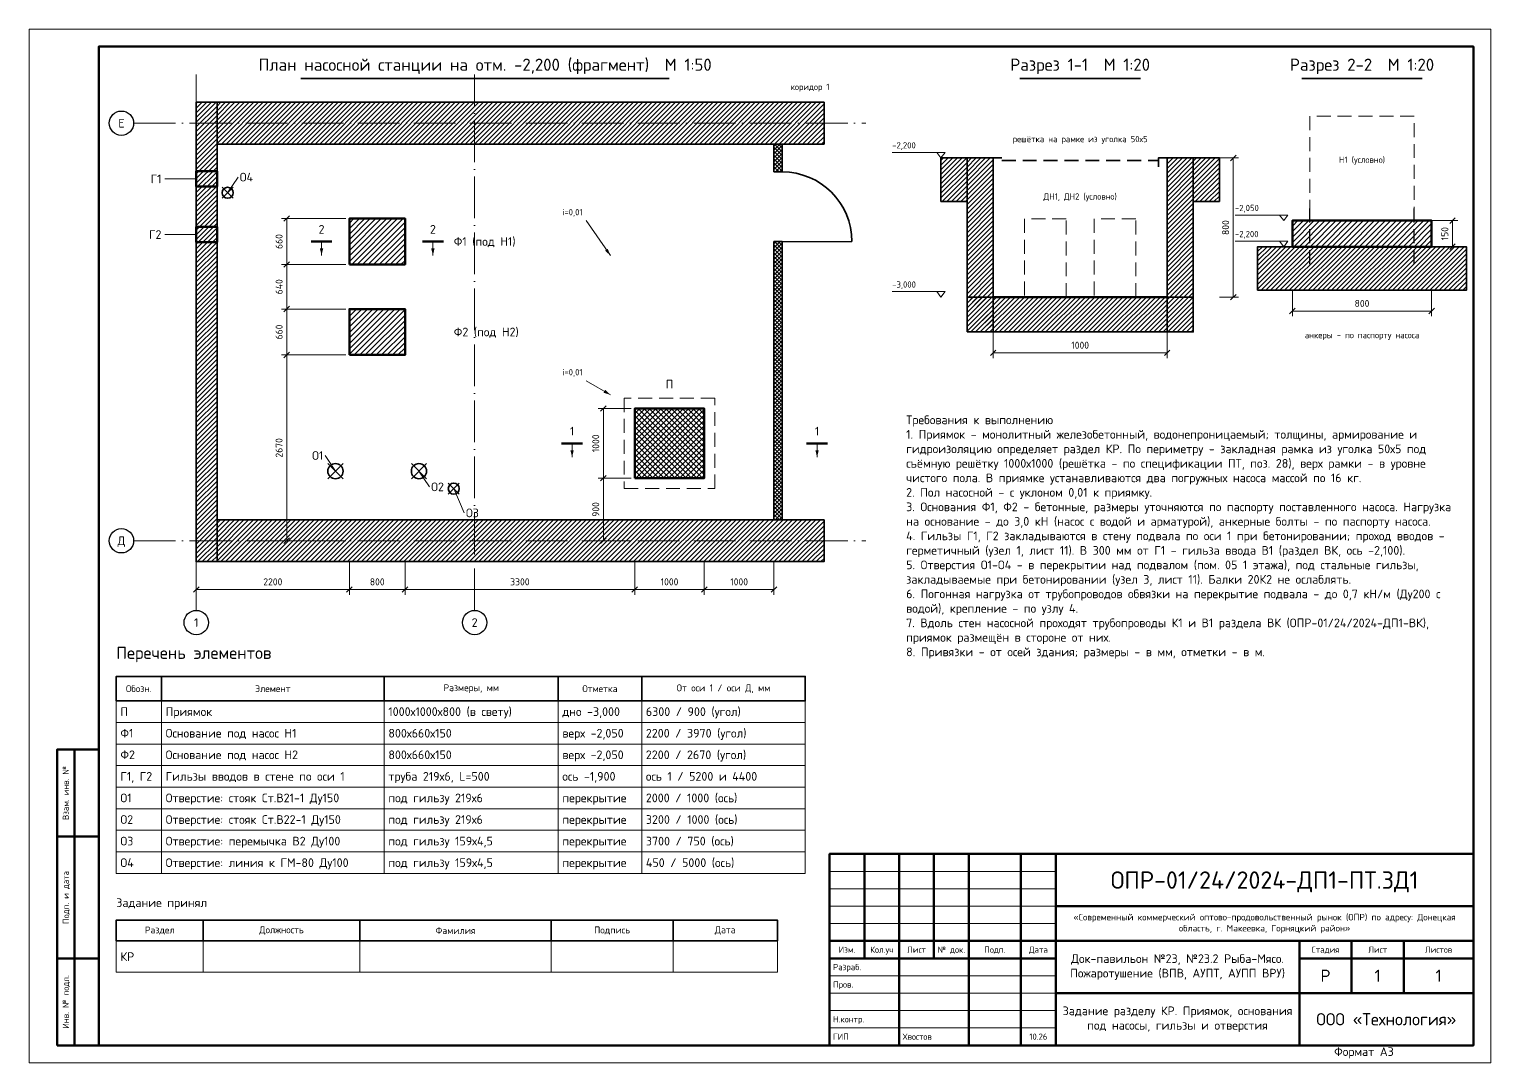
# Model space of a CAD drawing. Header units: millimetres. Extents: x 0 to 920, y 0 to 297.
# Drawn here: x 0 to 420, y 0 to 297 of the extents above; entities that cross this region are included whole.
import ezdxf
from ezdxf.enums import TextEntityAlignment as Align

# ---------------------------------------------------------------- set-up
doc = ezdxf.new("R2010")
doc.units = ezdxf.units.MM
doc.linetypes.add('ПТ_ШТРИХ', pattern=[6, 4, -2])
doc.linetypes.add('ПТ_ШТРИХПУНКТ', pattern=[16, 12, -2, 0, -2])
for name, color, linetype, lineweight in [('ПТ_выноски', 7, 'Continuous', 13), ('ПТ_контур', 7, 'Continuous', 35), ('ПТ_оси', 8, 'Continuous', 13), ('ПТ_размеры', 7, 'Continuous', 13), ('ПТ_рамка', 7, 'Continuous', 50), ('ПТ_рамка_тонк', 7, 'Continuous', 18), ('ПТ_текст', 7, 'Continuous', 18), ('ПТ_штриховка', 8, 'Continuous', 9)]:
    doc.layers.add(name, color=color, linetype=linetype, lineweight=lineweight)
doc.styles.add('ПТ', font='isocpeur.ttf')
doc.styles.add('ПТ_загл', font='isocpeur.ttf')

# ---------------------------------------------------------------- blocks, each defined once
blk = doc.blocks.new('ARROW')
h = blk.add_hatch(color=7)
h.dxf.hatch_style = 1
h.paths.add_polyline_path([(0, 0), (-2.5, 0.6), (-2.5, -0.6)])

msp = doc.modelspace()

# ---------------------------------------------------------------- hatches: boundary and pattern name
at = {"layer": 'ПТ_штриховка'}
h = msp.add_hatch(dxfattribs=at)
h.set_pattern_fill('ANSI31', color=8, scale=0.3)
h.paths.add_polyline_path([(48, 144), (54, 144), (54, 276), (48, 276)])
h = msp.add_hatch(dxfattribs=at)
h.set_pattern_fill('ANSI31', color=8, scale=0.3)
h.paths.add_polyline_path([(54, 264), (228.4, 264), (228.4, 276), (54, 276)])
h = msp.add_hatch(dxfattribs=at)
h.set_pattern_fill('ANSI37', color=8, scale=0.25)
h.paths.add_polyline_path([(214, 256), (216.4, 256), (216.4, 264), (214, 264)])
h = msp.add_hatch(dxfattribs=at)
h.set_pattern_fill('ANSI31', color=8, scale=0.3)
h.paths.add_polyline_path([(262, 247.5), (269.5, 247.5), (269.5, 260), (262, 260)])
h = msp.add_hatch(dxfattribs=at)
h.set_pattern_fill('ANSI31', color=8, scale=0.3)
h.paths.add_polyline_path([(269.5, 210), (277, 210), (277, 260), (269.5, 260)])
h = msp.add_hatch(dxfattribs=at)
h.set_pattern_fill('ANSI31', color=8, scale=0.3)
h.paths.add_polyline_path([(327, 210), (334.5, 210), (334.5, 260), (327, 260)])
h = msp.add_hatch(dxfattribs=at)
h.set_pattern_fill('ANSI31', color=8, scale=0.3)
h.paths.add_polyline_path([(334.5, 247.5), (342, 247.5), (342, 260), (334.5, 260)])
h = msp.add_hatch(dxfattribs=at)
h.set_pattern_fill('ANSI31', scale=0.35)
h.paths.add_polyline_path([(92, 229.4), (108, 229.4), (108, 242.6), (92, 242.6)])
h = msp.add_hatch(dxfattribs=at)
h.set_pattern_fill('ANSI31', scale=0.35)
h.paths.add_polyline_path([(363, 234.5), (403, 234.5), (403, 242), (363, 242)])
h = msp.add_hatch(dxfattribs=at)
h.set_pattern_fill('ANSI37', color=8, scale=0.25)
h.paths.add_polyline_path([(214, 156), (216.4, 156), (216.4, 236), (214, 236)])
h = msp.add_hatch(dxfattribs=at)
h.set_pattern_fill('ANSI31', color=8, scale=0.3)
h.paths.add_polyline_path([(353, 222), (413, 222), (413, 234.5), (353, 234.5)])
h = msp.add_hatch(dxfattribs=at)
h.set_pattern_fill('ANSI31', color=8, scale=0.3)
h.paths.add_polyline_path([(269.5, 210), (334.5, 210), (334.5, 220), (269.5, 220)])
h = msp.add_hatch(dxfattribs=at)
h.set_pattern_fill('ANSI31', scale=0.35)
h.paths.add_polyline_path([(92, 203.4), (108, 203.4), (108, 216.6), (92, 216.6)])
h = msp.add_hatch(dxfattribs=at)
h.set_pattern_fill('ANSI37', scale=0.35)
h.paths.add_polyline_path([(174, 168), (194, 168), (194, 188), (174, 188)])
h = msp.add_hatch(dxfattribs=at)
h.set_pattern_fill('ANSI31', color=8, scale=0.3)
h.paths.add_polyline_path([(54, 144), (228.4, 144), (228.4, 156), (54, 156)])

# ---------------------------------------------------------------- linework, layer by layer
at = {"layer": 'ПТ_выноски'}
for p, q in [((48, 254), (39, 254)), ((57, 250), (60, 254.5)), ((48, 238), (39, 238)), ((88, 170), (85, 174.5)), ((112, 170), (115, 165.5)), ((122, 165), (125, 158))]:
    msp.add_line(p, q, dxfattribs=at)
at = {"layer": 'ПТ_контур', "lineweight": 35}
for p, q in [((78.06, 282.8), (183.94, 282.8)), ((284.68, 282.8), (319.32, 282.8)), ((365.68, 282.8), (400.32, 282.8))]:
    msp.add_line(p, q, dxfattribs=at)
at = {"layer": 'ПТ_контур', "linetype": 'ПТ_ШТРИХ', "lineweight": 35}
msp.add_line((279.5, 259.25), (324.5, 259.25), dxfattribs=at)
at = {"layer": 'ПТ_контур', "lineweight": 18}
for p, q in [((55.41, 248.41), (58.59, 251.59)), ((55.41, 251.59), (58.59, 248.41)), ((85.81, 167.81), (90.19, 172.19)), ((85.81, 172.19), (90.19, 167.81)), ((109.81, 167.81), (114.19, 172.19)), ((109.81, 172.19), (114.19, 167.81)), ((120.41, 163.41), (123.59, 166.59)), ((120.41, 166.59), (123.59, 163.41))]:
    msp.add_line(p, q, dxfattribs=at)
at = {"layer": 'ПТ_контур', "linetype": 'ПТ_ШТРИХ', "lineweight": 25}
for p, q in [((368, 229.5), (368, 245.5)), ((398, 229.5), (398, 245.5))]:
    msp.add_line(p, q, dxfattribs=at)
at = {"layer": 'ПТ_контур', "lineweight": 70}
for p, q in [((81, 236), (87, 236)), ((113, 236), (119, 236)), ((153, 178), (159, 178)), ((223.4, 178), (229.4, 178))]:
    msp.add_line(p, q, dxfattribs=at)
at = {"layer": 'ПТ_контур', "lineweight": 25}
msp.add_line((216.4, 236), (236.4, 236), dxfattribs=at)
at = {"layer": 'ПТ_контур', "lineweight": 50}
msp.add_line((277, 220), (327, 220), dxfattribs=at)
at = {"layer": 'ПТ_контур', "lineweight": 35}
for points in [[(48, 144), (54, 144), (54, 276), (48, 276)], [(54, 264), (228.4, 264), (228.4, 276), (54, 276)], [(214, 256), (216.4, 256), (216.4, 264), (214, 264)], [(262, 247.5), (269.5, 247.5), (269.5, 260), (262, 260)], [(269.5, 210), (277, 210), (277, 260), (269.5, 260)], [(327, 210), (334.5, 210), (334.5, 260), (327, 260)], [(334.5, 247.5), (342, 247.5), (342, 260), (334.5, 260)], [(214, 156), (216.4, 156), (216.4, 236), (214, 236)], [(353, 222), (413, 222), (413, 234.5), (353, 234.5)], [(269.5, 210), (334.5, 210), (334.5, 220), (269.5, 220)], [(54, 144), (228.4, 144), (228.4, 156), (54, 156)]]:
    msp.add_lwpolyline(points, close=True, dxfattribs=at)
at = {"layer": 'ПТ_контур', "linetype": 'ПТ_ШТРИХ', "lineweight": 18}
for points in [[(368, 242), (398, 242), (398, 272), (368, 272)], [(286, 220), (298, 220), (298, 242.5), (286, 242.5)], [(306, 220), (318, 220), (318, 242.5), (306, 242.5)], [(171, 165), (197, 165), (197, 191), (171, 191)]]:
    msp.add_lwpolyline(points, close=True, dxfattribs=at)
at = {"layer": 'ПТ_контур', "lineweight": 35}
for points in [[(277, 257.5), (277, 260), (279.5, 260)], [(324.5, 257.5), (324.5, 260), (327, 260)]]:
    msp.add_lwpolyline(points, dxfattribs=at)
at = {"layer": 'ПТ_контур', "lineweight": 50}
for points in [[(48, 251.8), (54, 251.8), (54, 256.2), (48, 256.2)], [(48, 235.8), (54, 235.8), (54, 240.2), (48, 240.2)], [(92, 229.4), (108, 229.4), (108, 242.6), (92, 242.6)], [(363, 234.5), (403, 234.5), (403, 242), (363, 242)], [(92, 203.4), (108, 203.4), (108, 216.6), (92, 216.6)], [(174, 168), (194, 168), (194, 188), (174, 188)]]:
    msp.add_lwpolyline(points, close=True, dxfattribs=at)
at = {"layer": 'ПТ_контур', "lineweight": 25}
for centre in [(26.5, 270), (26.5, 150), (48, 126.5), (128, 126.5)]:
    msp.add_circle(centre, 3.5, dxfattribs=at)
at = {"layer": 'ПТ_контур', "lineweight": 35}
for centre, radius in [((57, 250), 1.59), ((88, 170), 2.19), ((112, 170), 2.19), ((122, 165), 1.59)]:
    msp.add_circle(centre, radius, dxfattribs=at)
at = {"layer": 'ПТ_контур'}
msp.add_arc((216.4, 236), 20, 0, 90, dxfattribs=at)
at = {"layer": 'ПТ_оси', "linetype": 'ПТ_ШТРИХПУНКТ', "lineweight": 13}
for p, q in [((48, 130), (48, 284)), ((128, 130), (128, 284)), ((30, 270), (240.4, 270)), ((30, 150), (240.4, 150))]:
    msp.add_line(p, q, dxfattribs=at)
at = {"layer": 'ПТ_размеры', "lineweight": 25}
for p, q in [((345.2, 259.2), (346.8, 260.8)), ((73.2, 241.8), (74.8, 243.4)), ((408.2, 241.2), (409.8, 242.8)), ((408.2, 233.7), (409.8, 235.3)), ((73.2, 228.6), (74.8, 230.2)), ((73.2, 228.6), (74.8, 230.2)), ((345.2, 219.2), (346.8, 220.8)), ((73.2, 215.8), (74.8, 217.4)), ((73.2, 215.8), (74.8, 217.4)), ((362.2, 215.2), (363.8, 216.8)), ((402.2, 215.2), (403.8, 216.8)), ((73.2, 202.6), (74.8, 204.2)), ((73.2, 202.6), (74.8, 204.2)), ((276.2, 203.2), (277.8, 204.8)), ((326.2, 203.2), (327.8, 204.8)), ((164.2, 187.2), (165.8, 188.8)), ((164.2, 167.2), (165.8, 168.8)), ((164.2, 167.2), (165.8, 168.8)), ((73.2, 149.2), (74.8, 150.8)), ((164.2, 149.2), (165.8, 150.8)), ((47.2, 135.2), (48.8, 136.8)), ((91.2, 135.2), (92.8, 136.8)), ((91.2, 135.2), (92.8, 136.8)), ((107.2, 135.2), (108.8, 136.8)), ((107.2, 135.2), (108.8, 136.8)), ((173.2, 135.2), (174.8, 136.8)), ((173.2, 135.2), (174.8, 136.8)), ((193.2, 135.2), (194.8, 136.8)), ((193.2, 135.2), (194.8, 136.8)), ((213.2, 135.2), (214.8, 136.8))]:
    msp.add_line(p, q, dxfattribs=at)
at = {"layer": 'ПТ_размеры'}
for p, q in [((342, 260), (347.5, 260)), ((346, 220), (346, 260)), ((91, 242.6), (72.5, 242.6)), ((74, 229.4), (74, 242.6)), ((403, 242), (410.5, 242)), ((409, 234.5), (409, 242)), ((403, 234.5), (410.5, 234.5)), ((91, 229.4), (72.5, 229.4)), ((91, 229.4), (72.5, 229.4)), ((74, 216.6), (74, 229.4)), ((342, 220), (347.5, 220)), ((363, 222), (363, 214.5)), ((403, 222), (403, 214.5)), ((91, 216.6), (72.5, 216.6)), ((91, 216.6), (72.5, 216.6)), ((74, 203.4), (74, 216.6)), ((363, 216), (403, 216)), ((277, 210), (277, 202.5)), ((327, 210), (327, 202.5)), ((91, 203.4), (72.5, 203.4)), ((91, 203.4), (72.5, 203.4)), ((74, 150), (74, 203.4)), ((277, 204), (327, 204)), ((173, 188), (163.5, 188)), ((165, 168), (165, 188)), ((173, 168), (163.5, 168)), ((173, 168), (163.5, 168)), ((165, 150), (165, 168)), ((91, 150), (72.5, 150)), ((173, 150), (163.5, 150)), ((48, 144), (48, 134.5)), ((92, 144), (92, 134.5)), ((92, 144), (92, 134.5)), ((108, 144), (108, 134.5)), ((108, 144), (108, 134.5)), ((174, 144), (174, 134.5)), ((174, 144), (174, 134.5)), ((194, 144), (194, 134.5)), ((194, 144), (194, 134.5)), ((214, 144), (214, 134.5)), ((48, 136), (92, 136)), ((92, 136), (108, 136)), ((108, 136), (174, 136)), ((174, 136), (194, 136)), ((194, 136), (214, 136))]:
    msp.add_line(p, q, dxfattribs=at)
at = {"layer": 'ПТ_рамка', "lineweight": 50}
for p, q in [((13, 65), (13, 90)), ((13, 30), (13, 65)), ((240, 30), (240, 60)), ((250, 30), (250, 60)), ((260, 30), (260, 60)), ((270, 30), (270, 60)), ((285, 30), (285, 60)), ((230, 35), (295, 35)), ((295, 35), (415, 35)), ((380, 20), (380, 35)), ((395, 20), (395, 35)), ((13, 5), (13, 30)), ((230, 30), (295, 30)), ((250, 5), (250, 30)), ((270, 5), (270, 30)), ((285, 5), (285, 30)), ((365, 30), (415, 30))]:
    msp.add_line(p, q, dxfattribs=at)
at = {"layer": 'ПТ_рамка', "lineweight": 70}
for p, q in [((295, 5), (295, 60)), ((295, 45), (415, 45)), ((365, 5), (365, 35)), ((295, 20), (415, 20))]:
    msp.add_line(p, q, dxfattribs=at)
at = {"layer": 'ПТ_рамка', "lineweight": 18}
for p, q in [((230, 55), (295, 55)), ((230, 50), (295, 50)), ((230, 45), (295, 45)), ((230, 40), (295, 40)), ((230, 25), (295, 25)), ((230, 20), (295, 20)), ((230, 15), (295, 15)), ((230, 10), (295, 10))]:
    msp.add_line(p, q, dxfattribs=at)
at = {"layer": 'ПТ_рамка', "lineweight": 70}
for points in [[(20, 5), (415, 5), (415, 292), (20, 292)], [(230, 5), (415, 5), (415, 60), (230, 60)]]:
    msp.add_lwpolyline(points, close=True, dxfattribs=at)
at = {"layer": 'ПТ_рамка', "lineweight": 50}
for points in [[(8, 65), (20, 65), (20, 90), (8, 90)], [(8, 30), (20, 30), (20, 65), (8, 65)], [(8, 5), (20, 5), (20, 30), (8, 30)]]:
    msp.add_lwpolyline(points, close=True, dxfattribs=at)
at = {"layer": 'ПТ_рамка_тонк', "lineweight": 35}
for p, q in [((25, 111), (25, 104)), ((38, 111), (38, 104)), ((102, 111), (102, 104)), ((152, 111), (152, 104)), ((176, 111), (176, 104)), ((223, 111), (223, 104)), ((25, 41), (25, 35)), ((50, 41), (50, 35)), ((95, 41), (95, 35)), ((150, 41), (150, 35)), ((185, 41), (185, 35)), ((215, 41), (215, 35))]:
    msp.add_line(p, q, dxfattribs=at)
at = {"layer": 'ПТ_рамка_тонк'}
for p, q in [((25, 104), (25, 97.8)), ((38, 104), (38, 97.8)), ((102, 104), (102, 97.8)), ((152, 104), (152, 97.8)), ((176, 104), (176, 97.8)), ((223, 104), (223, 97.8)), ((25, 97.8), (223, 97.8)), ((25, 97.8), (25, 91.6)), ((38, 97.8), (38, 91.6)), ((102, 97.8), (102, 91.6)), ((152, 97.8), (152, 91.6)), ((176, 97.8), (176, 91.6)), ((223, 97.8), (223, 91.6)), ((25, 91.6), (223, 91.6)), ((25, 91.6), (25, 85.4)), ((38, 91.6), (38, 85.4)), ((102, 91.6), (102, 85.4)), ((152, 91.6), (152, 85.4)), ((176, 91.6), (176, 85.4)), ((223, 91.6), (223, 85.4)), ((25, 85.4), (223, 85.4)), ((25, 85.4), (25, 79.2)), ((38, 85.4), (38, 79.2)), ((102, 85.4), (102, 79.2)), ((152, 85.4), (152, 79.2)), ((176, 85.4), (176, 79.2)), ((223, 85.4), (223, 79.2)), ((25, 79.2), (223, 79.2)), ((25, 79.2), (25, 73)), ((38, 79.2), (38, 73)), ((102, 79.2), (102, 73)), ((152, 79.2), (152, 73)), ((176, 79.2), (176, 73)), ((223, 79.2), (223, 73)), ((25, 73), (223, 73)), ((25, 73), (25, 66.8)), ((38, 73), (38, 66.8)), ((102, 73), (102, 66.8)), ((152, 73), (152, 66.8)), ((176, 73), (176, 66.8)), ((223, 73), (223, 66.8)), ((25, 66.8), (223, 66.8)), ((25, 66.8), (25, 60.6)), ((38, 66.8), (38, 60.6)), ((102, 66.8), (102, 60.6)), ((152, 66.8), (152, 60.6)), ((176, 66.8), (176, 60.6)), ((223, 66.8), (223, 60.6)), ((25, 60.6), (223, 60.6)), ((25, 60.6), (25, 54.4)), ((38, 60.6), (38, 54.4)), ((102, 60.6), (102, 54.4)), ((152, 60.6), (152, 54.4)), ((176, 60.6), (176, 54.4)), ((223, 60.6), (223, 54.4)), ((25, 54.4), (223, 54.4)), ((25, 35), (25, 26)), ((50, 35), (50, 26)), ((95, 35), (95, 26)), ((150, 35), (150, 26)), ((185, 35), (185, 26)), ((215, 35), (215, 26)), ((25, 26), (215, 26))]:
    msp.add_line(p, q, dxfattribs=at)
at = {"layer": 'ПТ_рамка_тонк', "lineweight": 13}
msp.add_lwpolyline([(0, 0), (420, 0), (420, 297), (0, 297)], close=True, dxfattribs=at)
at = {"layer": 'ПТ_рамка_тонк', "lineweight": 35}
for points in [[(25, 104), (223, 104), (223, 111), (25, 111)], [(25, 35), (215, 35), (215, 41), (25, 41)]]:
    msp.add_lwpolyline(points, close=True, dxfattribs=at)
at = {"layer": 'ПТ_текст'}
for p, q in [((262, 261.6), (248, 261.6)), ((360.5, 243.6), (346.5, 243.6)), ((360.5, 236.1), (346.5, 236.1)), ((262, 221.6), (248, 221.6))]:
    msp.add_line(p, q, dxfattribs=at)
at = {"layer": 'ПТ_текст', "lineweight": 18}
for p, q in [((160, 242), (167, 232)), ((84, 236), (84, 232)), ((116, 236), (116, 232)), ((160, 196), (167, 191.96)), ((156, 178), (156, 174)), ((226.4, 178), (226.4, 174))]:
    msp.add_line(p, q, dxfattribs=at)
at = {"layer": 'ПТ_текст'}
for points in [[(262, 260), (260.8, 261.6), (263.2, 261.6)], [(360.5, 242), (359.3, 243.6), (361.7, 243.6)], [(360.5, 234.5), (359.3, 236.1), (361.7, 236.1)], [(262, 220), (260.8, 221.6), (263.2, 221.6)]]:
    msp.add_lwpolyline(points, close=True, dxfattribs=at)

# ---------------------------------------------------------------- block references
at = {"layer": 'ПТ_текст', "xscale": 0.8, "yscale": 0.8}
for p, rotation in [((84, 232), 270), ((116, 232), 270), ((167, 232), -55), ((167, 191.96), -30), ((156, 174), 270), ((226.4, 174), 270)]:
    msp.add_blockref('ARROW', p, dxfattribs=dict(at, rotation=rotation))

# ---------------------------------------------------------------- texts
at = {"layer": 'ПТ_текст'}
for s, height, style, p in [('План насосной станции на отм. -2,200 (фрагмент)  М 1:50', 3.5, 'ПТ_загл', (131, 284)), ('Разрез 1-1  М 1:20', 3.5, 'ПТ_загл', (302, 284)), ('Разрез 2-2  М 1:20', 3.5, 'ПТ_загл', (383, 284)), ('решётка на рамке из уголка 50х5', 1.8, 'ПТ', (302, 264)), ('ДН1, ДН2 (условно)', 1.8, 'ПТ', (302, 247.5)), ('2', 2.5, 'ПТ', (84, 237.5)), ('2', 2.5, 'ПТ', (116, 237.5)), ('800', 2, 'ПТ', (383, 216.6)), ('1000', 2, 'ПТ', (302, 204.6)), ('П', 2.5, 'ПТ_загл', (184, 193)), ('1', 2.5, 'ПТ', (156, 179.5)), ('1', 2.5, 'ПТ', (226.4, 179.5)), ('2200', 2, 'ПТ', (70, 136.6)), ('800', 2, 'ПТ', (100, 136.6)), ('3300', 2, 'ПТ', (141, 136.6)), ('1000', 2, 'ПТ', (184, 136.6)), ('1000', 2, 'ПТ', (204, 136.6))]:
    msp.add_text(s, height=height, dxfattribs=dict(at, style=style)).set_placement(p, align=Align.BOTTOM_CENTER)
for s, height, style, p in [('коридор 1', 1.8, 'ПТ', (218.8, 279)), ('-2,200', 1.8, 'ПТ', (248, 262.2)), ('-2,050', 1.8, 'ПТ', (346.5, 244.2)), ('-2,200', 1.8, 'ПТ', (346.5, 236.7)), ('-3,000', 1.8, 'ПТ', (248, 222.2)), ('Перечень элементов', 3.5, 'ПТ_загл', (25, 115)), ('Задание принял', 2.5, 'ПТ_загл', (25, 44)), ('Формат A3', 2.5, 'ПТ', (375, 1.2))]:
    msp.add_text(s, height=height, dxfattribs=dict(at, style=style)).set_placement(p, align=Align.BOTTOM_LEFT)
for s, height, style, p in [('Е', 2.5, 'ПТ', (26.5, 270)), ('Н1 (условно)', 1.8, 'ПТ', (383, 259.5)), ('Д', 2.5, 'ПТ', (26.5, 150)), ('1', 2.5, 'ПТ', (48, 126.5)), ('2', 2.5, 'ПТ', (128, 126.5)), ('ОПР-01/24/2024-ДП1-ПТ.ЗД1', 5, 'ПТ_загл', (355, 52.5)), ('Изм.', 1.8, 'ПТ', (235, 32.5)), ('Кол.уч', 1.8, 'ПТ', (245, 32.5)), ('Лист', 1.8, 'ПТ', (255, 32.5)), ('№ док.', 1.8, 'ПТ', (265, 32.5)), ('Подп.', 1.8, 'ПТ', (277.5, 32.5)), ('Дата', 1.8, 'ПТ', (290, 32.5)), ('Стадия', 1.8, 'ПТ', (372.5, 32.5)), ('Лист', 1.8, 'ПТ', (387.5, 32.5)), ('Листов', 1.8, 'ПТ', (405, 32.5)), ('Р', 3.5, 'ПТ', (372.5, 25)), ('1', 3.5, 'ПТ', (387.5, 25)), ('1', 3.5, 'ПТ', (405, 25)), ('ООО «Технология»', 3.5, 'ПТ', (390, 12.5)), ('10.26', 1.8, 'ПТ', (290, 7.5))]:
    msp.add_text(s, height=height, dxfattribs=dict(at, style=style)).set_placement(p, align=Align.MIDDLE_CENTER)
at = {"layer": 'ПТ_текст', "style": 'ПТ'}
for s, p in [('Г1', (38, 254)), ('Г2', (38, 238)), ('О1', (84.5, 174.5))]:
    msp.add_text(s, height=2.5, dxfattribs=at).set_placement(p, align=Align.MIDDLE_RIGHT)
for s, height, p in [('О4', 2.5, (60.5, 254.5)), ('Ф1 (под Н1)', 2.5, (122, 236)), ('Ф2 (под Н2)', 2.5, (122, 210)), ('О2', 2.5, (115.5, 165.5)), ('О3', 2.5, (125.5, 158)), ('П', 2.5, (26.2, 100.9)), ('Приямок', 2.5, (39.2, 100.9)), ('1000х1000х800 (в свету)', 2.5, (103.2, 100.9)), ('дно -3,000', 2.5, (153.2, 100.9)), ('6300 / 900 (угол)', 2.5, (177.2, 100.9)), ('Ф1', 2.5, (26.2, 94.7)), ('Основание под насос Н1', 2.5, (39.2, 94.7)), ('800х660х150', 2.5, (103.2, 94.7)), ('верх -2,050', 2.5, (153.2, 94.7)), ('2200 / 3970 (угол)', 2.5, (177.2, 94.7)), ('Ф2', 2.5, (26.2, 88.5)), ('Основание под насос Н2', 2.5, (39.2, 88.5)), ('800х660х150', 2.5, (103.2, 88.5)), ('верх -2,050', 2.5, (153.2, 88.5)), ('2200 / 2670 (угол)', 2.5, (177.2, 88.5)), ('Г1, Г2', 2.5, (26.2, 82.3)), ('Гильзы вводов в стене по оси 1', 2.5, (39.2, 82.3)), ('труба 219х6, L=500', 2.5, (103.2, 82.3)), ('ось -1,900', 2.5, (153.2, 82.3)), ('ось 1 / 5200 и 4400', 2.5, (177.2, 82.3)), ('О1', 2.5, (26.2, 76.1)), ('Отверстие: стояк Ст.В21-1 Ду150', 2.5, (39.2, 76.1)), ('под гильзу 219х6', 2.5, (103.2, 76.1)), ('перекрытие', 2.5, (153.2, 76.1)), ('2000 / 1000 (ось)', 2.5, (177.2, 76.1)), ('3200 / 1000 (ось)', 2.5, (177.2, 69.9)), ('О2', 2.5, (26.2, 69.9)), ('Отверстие: стояк Ст.В22-1 Ду150', 2.5, (39.2, 69.9)), ('под гильзу 219х6', 2.5, (103.2, 69.9)), ('перекрытие', 2.5, (153.2, 69.9)), ('О3', 2.5, (26.2, 63.7)), ('Отверстие: перемычка В2 Ду100', 2.5, (39.2, 63.7)), ('под гильзу 159х4,5', 2.5, (103.2, 63.7)), ('перекрытие', 2.5, (153.2, 63.7)), ('3700 / 750 (ось)', 2.5, (177.2, 63.7)), ('450 / 5000 (ось)', 2.5, (177.2, 57.5)), ('О4', 2.5, (26.2, 57.5)), ('Отверстие: линия к ГМ-80 Ду100', 2.5, (39.2, 57.5)), ('под гильзу 159х4,5', 2.5, (103.2, 57.5)), ('перекрытие', 2.5, (153.2, 57.5)), ('КР', 2.5, (26.2, 30.5)), ('Разраб.', 1.8, (231, 27.5)), ('Пров.', 1.8, (231, 22.5)), ('Н.контр.', 1.8, (231, 12.5)), ('ГИП', 1.8, (231, 7.5)), ('Хвостов', 1.8, (251, 7.5))]:
    msp.add_text(s, height=height, dxfattribs=at).set_placement(p, align=Align.MIDDLE_LEFT)
for p in [(159, 243), (159, 197)]:
    msp.add_text('i=0,01', height=1.8, dxfattribs=at).set_placement(p, align=Align.BOTTOM_RIGHT)
for s, p in [('800', (345.4, 240)), ('150', (408.4, 238.25)), ('660', (73.4, 236)), ('640', (73.4, 223)), ('660', (73.4, 210)), ('2670', (73.4, 176.7)), ('1000', (164.4, 178)), ('900', (164.4, 159))]:
    msp.add_text(s, height=2, rotation=90, dxfattribs=at).set_placement(p, align=Align.BOTTOM_CENTER)
msp.add_text('анкеры - по паспорту насоса', height=1.8, dxfattribs=at).set_placement((383, 210), align=Align.TOP_CENTER)
for s, p in [('Взам. инв. №', (10.5, 77.5)), ('Подп. и дата', (10.5, 47.5)), ('Инв. № подл.', (10.5, 17.5))]:
    msp.add_text(s, height=1.8, rotation=90, dxfattribs=at).set_placement(p, align=Align.MIDDLE_CENTER)
for s, insert, char_height, width, attachment_point in [('Требования к выполнению \\P1. Приямок - монолитный железобетонный, водонепроницаемый; толщины, армирование и гидроизоляцию определяет раздел КР. По периметру - закладная рамка из уголка 50х5 под съёмную решётку 1000х1000 (решётка - по спецификации ПТ, поз. 28), верх рамки - в уровне чистого пола. В приямке устанавливаются два погружных насоса массой по 16 кг. \\P2. Пол насосной - с уклоном 0,01 к приямку. \\P3. Основания Ф1, Ф2 - бетонные, размеры уточняются по паспорту поставленного насоса. Нагрузка на основание - до 3,0 кН (насос с водой и арматурой), анкерные болты - по паспорту насоса. \\P4. Гильзы Г1, Г2 закладываются в стену подвала по оси 1 при бетонировании; проход вводов - герметичный (узел 1, лист 11). В 300 мм от Г1 - гильза ввода В1 (раздел ВК, ось -2,100). \\P5. Отверстия О1-О4 - в перекрытии над подвалом (пом. 05 1 этажа), под стальные гильзы, закладываемые при бетонировании (узел 3, лист 11). Балки 20К2 не ослаблять. \\P6. Погонная нагрузка от трубопроводов обвязки на перекрытие подвала - до 0,7 кН/м (Ду200 с водой), крепление - по узлу 4. \\P7. Вдоль стен насосной проходят трубопроводы К1 и В1 раздела ВК (ОПР-01/24/2024-ДП1-ВК), приямок размещён в стороне от них. \\P8. Привязки - от осей здания; размеры - в мм, отметки - в м.', (252, 186), 2.5, 160, 1), ('Обозн.', (31.5, 107.5), 1.98, 11.5, 5), ('Элемент', (70, 107.5), 1.98, 62.5, 5), ('Размеры, мм', (127, 107.5), 1.98, 48.5, 5), ('Отметка', (164, 107.5), 1.98, 22.5, 5), ('От оси 1 / оси Д, мм', (199.5, 107.5), 1.98, 45.5, 5), ('«Современный коммерческий оптово-продовольственный рынок (ОПР) по адресу: Донецкая область, г. Макеевка, Горняцкий район»', (355, 40), 1.9, 116, 5), ('Раздел', (37.5, 38), 1.98, 23.5, 5), ('Должность', (72.5, 38), 1.98, 43.5, 5), ('Фамилия', (122.5, 38), 1.98, 53.5, 5), ('Подпись', (167.5, 38), 1.98, 33.5, 5), ('Дата', (200, 38), 1.98, 28.5, 5), ('Док-павильон №23, №23.2 Рыба-Мясо. Пожаротушение (ВПВ, АУПТ, АУПП ВРУ)', (330, 27.5), 2.5, 66, 5), ('Задание разделу КР. Приямок, основания под насосы, гильзы и отверстия', (330, 12.5), 2.5, 66, 5)]:
    msp.add_mtext(s, dxfattribs=dict(at, insert=insert, char_height=char_height, width=width, attachment_point=attachment_point))

doc.saveas('drawing.dxf')
